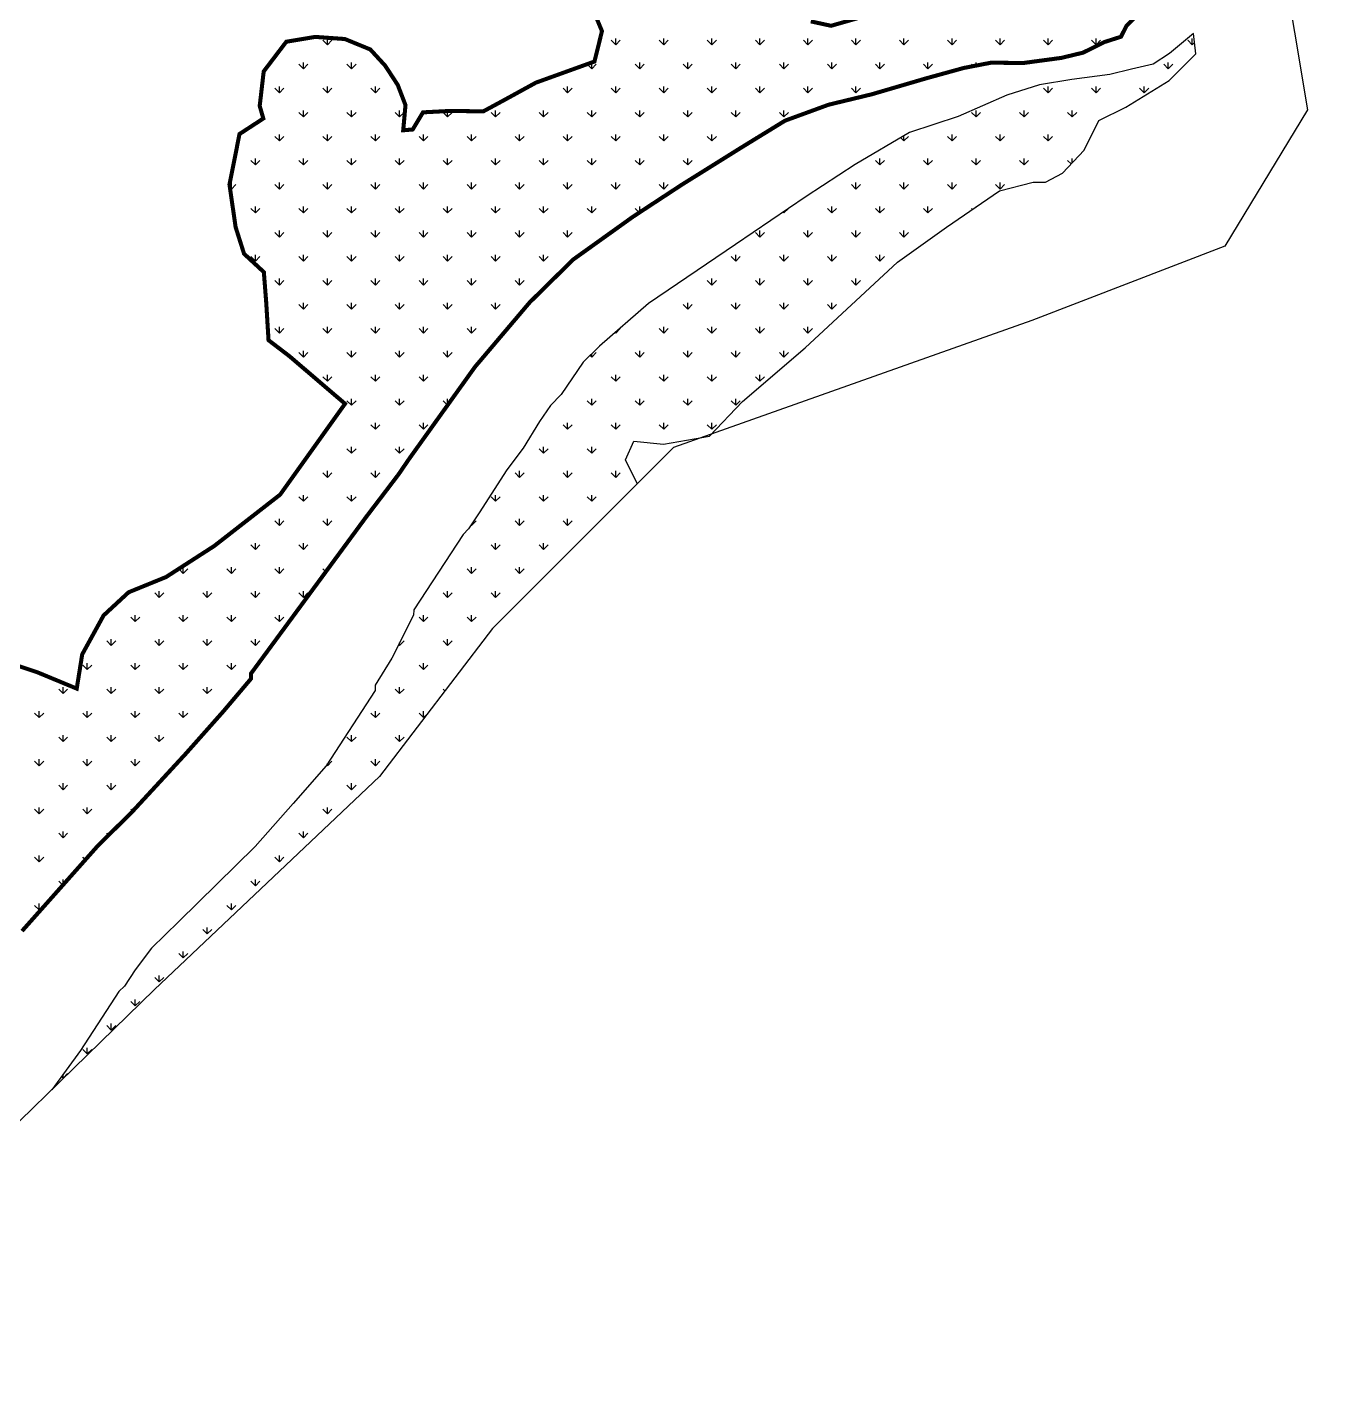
# Model space of a CAD drawing. Header units: metres. Extents: x 328606 to 333715, y 1800923 to 1805912.
# Drawn here: x 332745 to 333715, y 1800923 to 1801937 of the extents above; entities that cross this region are included whole.
import ezdxf

# ---------------------------------------------------------------- set-up
doc = ezdxf.new("R2010")
doc.units = ezdxf.units.M
doc.layers.add('MANGROOVES', color=112, linetype='Continuous')

msp = doc.modelspace()

# ---------------------------------------------------------------- linework, layer by layer
at = {"color": 3}
msp.add_lwpolyline([(333318.8, 1802530.2), (333365.7, 1802456.9), (333419.1, 1802465.3), (333560.9, 1802462.8), (333638.3, 1802442.7), (333714.9, 1802461.5), (333647.7, 1802101.5), (333663.9, 1802108.2), (333702.7, 1801875.7), (333640.8, 1801773.7), (333496.6, 1801718.3), (333228.6, 1801623.3), (333093.3, 1801488.1), (333008.9, 1801377.5), (332840.7, 1801218.1), (332669.3, 1801051.2), (332596.2, 1800979.1), (332289.8, 1800945.8), (332077.5, 1800922.7), (331408.6, 1800965.1)], dxfattribs=at)
at = {"layer": 'MANGROOVES', "linetype": 'Continuous'}
for p, q in [((332969.9, 1801924.3), (332969.9, 1801929.1)), ((333185.5, 1801924.3), (333185.5, 1801929.1)), ((333221.4, 1801924.3), (333221.4, 1801929.1)), ((333257.3, 1801924.3), (333257.3, 1801929.1)), ((333293.2, 1801924.3), (333293.2, 1801929.1)), ((333329.1, 1801924.3), (333329.1, 1801929.1)), ((333365.1, 1801924.3), (333365.1, 1801929.1)), ((333401, 1801924.3), (333401, 1801929.1)), ((333436.9, 1801924.3), (333436.9, 1801929.1)), ((333472.8, 1801924.3), (333472.8, 1801929.1)), ((333508.8, 1801924.3), (333508.8, 1801929.1)), ((333544.7, 1801924.3), (333544.7, 1801929.1)), ((333616.5, 1801924.3), (333616.5, 1801929.1)), ((332969.9, 1801924.3), (332966.6, 1801927.7)), ((332969.9, 1801924.3), (332973.3, 1801927.7)), ((333185.5, 1801924.3), (333182.1, 1801927.7)), ((333185.5, 1801924.3), (333188.8, 1801927.7)), ((333221.4, 1801924.3), (333218, 1801927.7)), ((333221.4, 1801924.3), (333224.8, 1801927.7)), ((333257.3, 1801924.3), (333253.9, 1801927.7)), ((333257.3, 1801924.3), (333260.7, 1801927.7)), ((333293.2, 1801924.3), (333289.9, 1801927.7)), ((333293.2, 1801924.3), (333296.6, 1801927.7)), ((333329.1, 1801924.3), (333325.8, 1801927.7)), ((333329.1, 1801924.3), (333332.5, 1801927.7)), ((333365.1, 1801924.3), (333361.7, 1801927.7)), ((333365.1, 1801924.3), (333368.4, 1801927.7)), ((333401, 1801924.3), (333397.6, 1801927.7)), ((333401, 1801924.3), (333404.4, 1801927.7)), ((333436.9, 1801924.3), (333433.5, 1801927.7)), ((333436.9, 1801924.3), (333440.3, 1801927.7)), ((333472.8, 1801924.3), (333469.5, 1801927.7)), ((333472.8, 1801924.3), (333476.2, 1801927.7)), ((333508.8, 1801924.3), (333505.4, 1801927.7)), ((333508.8, 1801924.3), (333512.1, 1801927.7)), ((333544.7, 1801924.3), (333541.3, 1801927.7)), ((333544.7, 1801924.3), (333548, 1801927.7)), ((333616.5, 1801924.3), (333613.1, 1801927.7)), ((333616.5, 1801924.3), (333618.3, 1801926.1)), ((332952, 1801906.4), (332948.6, 1801909.7)), ((332952, 1801906.4), (332952, 1801911.1)), ((332952, 1801906.4), (332955.3, 1801909.7)), ((332987.9, 1801906.4), (332984.5, 1801909.7)), ((332987.9, 1801906.4), (332987.9, 1801911.1)), ((332987.9, 1801906.4), (332991.3, 1801909.7)), ((333167.5, 1801906.4), (333164.1, 1801909.7)), ((333167.5, 1801906.4), (333167.5, 1801911.1)), ((333167.5, 1801906.4), (333170.9, 1801909.7)), ((333203.4, 1801906.4), (333200.1, 1801909.7)), ((333203.4, 1801906.4), (333203.4, 1801911.1)), ((333203.4, 1801906.4), (333206.8, 1801909.7)), ((333239.3, 1801906.4), (333236, 1801909.7)), ((333239.3, 1801906.4), (333239.3, 1801911.1)), ((333239.3, 1801906.4), (333242.7, 1801909.7)), ((333275.3, 1801906.4), (333271.9, 1801909.7)), ((333275.3, 1801906.4), (333275.3, 1801911.1)), ((333275.3, 1801906.4), (333278.6, 1801909.7)), ((333311.2, 1801906.4), (333307.8, 1801909.7)), ((333311.2, 1801906.4), (333311.2, 1801911.1)), ((333311.2, 1801906.4), (333314.6, 1801909.7)), ((333347.1, 1801906.4), (333343.7, 1801909.7)), ((333347.1, 1801906.4), (333347.1, 1801911.1)), ((333347.1, 1801906.4), (333350.5, 1801909.7)), ((333383, 1801906.4), (333379.7, 1801909.7)), ((333383, 1801906.4), (333383, 1801911.1)), ((333383, 1801906.4), (333386.4, 1801909.7)), ((333418.9, 1801906.4), (333415.6, 1801909.7)), ((333418.9, 1801906.4), (333418.9, 1801911.1)), ((333418.9, 1801906.4), (333422.3, 1801909.7)), ((333452.9, 1801908.4), (333451.5, 1801909.7)), ((333454.9, 1801908.8), (333454.9, 1801911.1)), ((333457.8, 1801909.3), (333458.2, 1801909.7)), ((333490.8, 1801910.8), (333490.8, 1801911.1)), ((333598.6, 1801906.4), (333595.2, 1801909.7)), ((333598.6, 1801906.4), (333598.6, 1801911.1)), ((333598.6, 1801906.4), (333601.9, 1801909.7)), ((332934, 1801888.4), (332930.6, 1801891.8)), ((332934, 1801888.4), (332934, 1801893.2)), ((332934, 1801888.4), (332937.4, 1801891.8)), ((332969.9, 1801888.4), (332966.6, 1801891.8)), ((332969.9, 1801888.4), (332969.9, 1801893.2)), ((332969.9, 1801888.4), (332973.3, 1801891.8)), ((333005.9, 1801888.4), (333002.5, 1801891.8)), ((333005.9, 1801888.4), (333005.9, 1801893.2)), ((333005.9, 1801888.4), (333009.2, 1801891.8)), ((333113.6, 1801888.4), (333113, 1801889)), ((333113.6, 1801888.4), (333115.7, 1801890.5)), ((333113.6, 1801888.4), (333113.6, 1801889.3)), ((333149.5, 1801888.4), (333146.2, 1801891.8)), ((333149.5, 1801888.4), (333149.5, 1801893.2)), ((333149.5, 1801888.4), (333152.9, 1801891.8)), ((333185.5, 1801888.4), (333182.1, 1801891.8)), ((333185.5, 1801888.4), (333185.5, 1801893.2)), ((333185.5, 1801888.4), (333188.8, 1801891.8)), ((333221.4, 1801888.4), (333218, 1801891.8)), ((333221.4, 1801888.4), (333221.4, 1801893.2)), ((333221.4, 1801888.4), (333224.8, 1801891.8)), ((333257.3, 1801888.4), (333253.9, 1801891.8)), ((333257.3, 1801888.4), (333257.3, 1801893.2)), ((333257.3, 1801888.4), (333260.7, 1801891.8)), ((333293.2, 1801888.4), (333289.9, 1801891.8)), ((333293.2, 1801888.4), (333293.2, 1801893.2)), ((333293.2, 1801888.4), (333296.6, 1801891.8)), ((333329.1, 1801888.4), (333325.8, 1801891.8)), ((333329.1, 1801888.4), (333329.1, 1801893.2)), ((333329.1, 1801888.4), (333332.5, 1801891.8)), ((333365.1, 1801888.4), (333361.7, 1801891.8)), ((333365.1, 1801888.4), (333365.1, 1801893.2)), ((333365.1, 1801888.4), (333368.4, 1801891.8)), ((333508.8, 1801888.4), (333505.4, 1801891.8)), ((333508.8, 1801888.4), (333508.8, 1801893.2)), ((333508.8, 1801888.4), (333512.1, 1801891.8)), ((333544.7, 1801888.4), (333541.3, 1801891.8)), ((333544.7, 1801888.4), (333544.7, 1801893.2)), ((333544.7, 1801888.4), (333548, 1801891.8)), ((333580.6, 1801888.4), (333577.2, 1801891.8)), ((333580.6, 1801888.4), (333580.6, 1801893.2)), ((333580.6, 1801888.4), (333584, 1801891.8)), ((332952, 1801870.4), (332948.6, 1801873.8)), ((332952, 1801870.4), (332952, 1801875.2)), ((332952, 1801870.4), (332955.3, 1801873.8)), ((332987.9, 1801870.4), (332984.5, 1801873.8)), ((332987.9, 1801870.4), (332987.9, 1801875.2)), ((332987.9, 1801870.4), (332991.3, 1801873.8)), ((333023.8, 1801870.4), (333020.5, 1801873.8)), ((333023.8, 1801870.4), (333023.8, 1801875.2)), ((333023.8, 1801870.4), (333027.2, 1801873.8)), ((333059.7, 1801870.4), (333056.4, 1801873.8)), ((333059.7, 1801870.4), (333059.7, 1801874.8)), ((333059.7, 1801870.4), (333063.1, 1801873.8)), ((333095.7, 1801870.4), (333092.3, 1801873.8)), ((333095.7, 1801870.4), (333095.7, 1801875.2)), ((333095.7, 1801870.4), (333099, 1801873.8)), ((333131.6, 1801870.4), (333128.2, 1801873.8)), ((333131.6, 1801870.4), (333131.6, 1801875.2)), ((333131.6, 1801870.4), (333134.9, 1801873.8)), ((333167.5, 1801870.4), (333164.1, 1801873.8)), ((333167.5, 1801870.4), (333167.5, 1801875.2)), ((333167.5, 1801870.4), (333170.9, 1801873.8)), ((333203.4, 1801870.4), (333200.1, 1801873.8)), ((333203.4, 1801870.4), (333203.4, 1801875.2)), ((333203.4, 1801870.4), (333206.8, 1801873.8)), ((333239.3, 1801870.4), (333236, 1801873.8)), ((333239.3, 1801870.4), (333239.3, 1801875.2)), ((333239.3, 1801870.4), (333242.7, 1801873.8)), ((333275.3, 1801870.4), (333271.9, 1801873.8)), ((333275.3, 1801870.4), (333275.3, 1801875.2)), ((333275.3, 1801870.4), (333278.6, 1801873.8)), ((333311.2, 1801870.4), (333307.8, 1801873.8)), ((333311.2, 1801870.4), (333311.2, 1801875.2)), ((333311.2, 1801870.4), (333314.6, 1801873.8)), ((333454.9, 1801870.4), (333451.5, 1801873.8)), ((333454.9, 1801870.4), (333454.9, 1801875.2)), ((333454.9, 1801870.4), (333458.2, 1801873.8)), ((333490.8, 1801870.4), (333487.4, 1801873.8)), ((333490.8, 1801870.4), (333490.8, 1801875.2)), ((333490.8, 1801870.4), (333494.2, 1801873.8)), ((333526.7, 1801870.4), (333523.3, 1801873.8)), ((333526.7, 1801870.4), (333526.7, 1801875.2)), ((333526.7, 1801870.4), (333530.1, 1801873.8)), ((332934, 1801852.5), (332930.6, 1801855.8)), ((332934, 1801852.5), (332934, 1801857.2)), ((332934, 1801852.5), (332937.4, 1801855.8)), ((332969.9, 1801852.5), (332966.6, 1801855.8)), ((332969.9, 1801852.5), (332969.9, 1801857.2)), ((332969.9, 1801852.5), (332973.3, 1801855.8)), ((333005.9, 1801852.5), (333002.5, 1801855.8)), ((333005.9, 1801852.5), (333005.9, 1801857.2)), ((333005.9, 1801852.5), (333009.2, 1801855.8)), ((333041.8, 1801852.5), (333038.4, 1801855.8)), ((333041.8, 1801852.5), (333041.8, 1801857.2)), ((333041.8, 1801852.5), (333045.1, 1801855.8)), ((333077.7, 1801852.5), (333074.3, 1801855.8)), ((333077.7, 1801852.5), (333077.7, 1801857.2)), ((333077.7, 1801852.5), (333081.1, 1801855.8)), ((333113.6, 1801852.5), (333110.3, 1801855.8)), ((333113.6, 1801852.5), (333113.6, 1801857.2)), ((333113.6, 1801852.5), (333117, 1801855.8)), ((333149.5, 1801852.5), (333146.2, 1801855.8)), ((333149.5, 1801852.5), (333149.5, 1801857.2)), ((333149.5, 1801852.5), (333152.9, 1801855.8)), ((333185.5, 1801852.5), (333182.1, 1801855.8)), ((333185.5, 1801852.5), (333185.5, 1801857.2)), ((333185.5, 1801852.5), (333188.8, 1801855.8)), ((333221.4, 1801852.5), (333218, 1801855.8)), ((333221.4, 1801852.5), (333221.4, 1801857.2)), ((333221.4, 1801852.5), (333224.8, 1801855.8)), ((333257.3, 1801852.5), (333253.9, 1801855.8)), ((333257.3, 1801852.5), (333257.3, 1801857.2)), ((333257.3, 1801852.5), (333260.7, 1801855.8)), ((333291, 1801854.7), (333289.9, 1801855.8)), ((333293.2, 1801856), (333293.2, 1801857.2)), ((333401, 1801852.5), (333398.5, 1801855)), ((333401, 1801852.5), (333401, 1801856.5)), ((333401, 1801852.5), (333404.4, 1801855.8)), ((333436.9, 1801852.5), (333433.5, 1801855.8)), ((333436.9, 1801852.5), (333436.9, 1801857.2)), ((333436.9, 1801852.5), (333440.3, 1801855.8)), ((333472.8, 1801852.5), (333469.5, 1801855.8)), ((333472.8, 1801852.5), (333472.8, 1801857.2)), ((333472.8, 1801852.5), (333476.2, 1801855.8)), ((333508.8, 1801852.5), (333505.4, 1801855.8)), ((333508.8, 1801852.5), (333508.8, 1801857.2)), ((333508.8, 1801852.5), (333512.1, 1801855.8)), ((332916.1, 1801834.5), (332912.7, 1801837.9)), ((332916.1, 1801834.5), (332916.1, 1801839.3)), ((332916.1, 1801834.5), (332919.4, 1801837.9)), ((332952, 1801834.5), (332948.6, 1801837.9)), ((332952, 1801834.5), (332952, 1801839.3)), ((332952, 1801834.5), (332955.3, 1801837.9)), ((332987.9, 1801834.5), (332984.5, 1801837.9)), ((332987.9, 1801834.5), (332987.9, 1801839.3)), ((332987.9, 1801834.5), (332991.3, 1801837.9)), ((333023.8, 1801834.5), (333020.5, 1801837.9)), ((333023.8, 1801834.5), (333023.8, 1801839.3)), ((333023.8, 1801834.5), (333027.2, 1801837.9)), ((333059.7, 1801834.5), (333056.4, 1801837.9)), ((333059.7, 1801834.5), (333059.7, 1801839.3)), ((333059.7, 1801834.5), (333063.1, 1801837.9)), ((333095.7, 1801834.5), (333092.3, 1801837.9)), ((333095.7, 1801834.5), (333095.7, 1801839.3)), ((333095.7, 1801834.5), (333099, 1801837.9)), ((333131.6, 1801834.5), (333128.2, 1801837.9)), ((333131.6, 1801834.5), (333131.6, 1801839.3)), ((333131.6, 1801834.5), (333134.9, 1801837.9)), ((333167.5, 1801834.5), (333164.1, 1801837.9)), ((333167.5, 1801834.5), (333167.5, 1801839.3)), ((333167.5, 1801834.5), (333170.9, 1801837.9)), ((333203.4, 1801834.5), (333200.1, 1801837.9)), ((333203.4, 1801834.5), (333203.4, 1801839.3)), ((333203.4, 1801834.5), (333206.8, 1801837.9)), ((333239.3, 1801834.5), (333236, 1801837.9)), ((333239.3, 1801834.5), (333239.3, 1801839.3)), ((333239.3, 1801834.5), (333242.7, 1801837.9)), ((333383, 1801834.5), (333379.7, 1801837.9)), ((333383, 1801834.5), (333383, 1801839.3)), ((333383, 1801834.5), (333386.4, 1801837.9)), ((333418.9, 1801834.5), (333415.6, 1801837.9)), ((333418.9, 1801834.5), (333418.9, 1801839.3)), ((333418.9, 1801834.5), (333422.3, 1801837.9)), ((333454.9, 1801834.5), (333451.5, 1801837.9)), ((333454.9, 1801834.5), (333454.9, 1801839.3)), ((333454.9, 1801834.5), (333458.2, 1801837.9)), ((333490.8, 1801834.5), (333487.4, 1801837.9)), ((333490.8, 1801834.5), (333490.8, 1801839.3)), ((333490.8, 1801834.5), (333494.2, 1801837.9)), ((333525.9, 1801835.3), (333523.3, 1801837.9)), ((333526.7, 1801836.1), (333526.7, 1801839.3)), ((332898.1, 1801816.5), (332897.1, 1801817.6)), ((332898.1, 1801816.5), (332898.1, 1801821.3)), ((332898.1, 1801816.5), (332901.5, 1801819.9)), ((332934, 1801816.5), (332930.6, 1801819.9)), ((332934, 1801816.5), (332934, 1801821.3)), ((332934, 1801816.5), (332937.4, 1801819.9)), ((332969.9, 1801816.5), (332966.6, 1801819.9)), ((332969.9, 1801816.5), (332969.9, 1801821.3)), ((332969.9, 1801816.5), (332973.3, 1801819.9)), ((333005.9, 1801816.5), (333002.5, 1801819.9)), ((333005.9, 1801816.5), (333005.9, 1801821.3)), ((333005.9, 1801816.5), (333009.2, 1801819.9)), ((333041.8, 1801816.5), (333038.4, 1801819.9)), ((333041.8, 1801816.5), (333041.8, 1801821.3)), ((333041.8, 1801816.5), (333045.1, 1801819.9)), ((333077.7, 1801816.5), (333074.3, 1801819.9)), ((333077.7, 1801816.5), (333077.7, 1801821.3)), ((333077.7, 1801816.5), (333081.1, 1801819.9)), ((333113.6, 1801816.5), (333110.3, 1801819.9)), ((333113.6, 1801816.5), (333113.6, 1801821.3)), ((333113.6, 1801816.5), (333117, 1801819.9)), ((333149.5, 1801816.5), (333146.2, 1801819.9)), ((333149.5, 1801816.5), (333149.5, 1801821.3)), ((333149.5, 1801816.5), (333152.9, 1801819.9)), ((333185.5, 1801816.5), (333182.1, 1801819.9)), ((333185.5, 1801816.5), (333185.5, 1801821.3)), ((333185.5, 1801816.5), (333188.8, 1801819.9)), ((333221.4, 1801816.5), (333218, 1801819.9)), ((333221.4, 1801816.5), (333221.4, 1801821.3)), ((333221.4, 1801816.5), (333224.8, 1801819.9)), ((333365.1, 1801816.5), (333361.7, 1801819.9)), ((333365.1, 1801816.5), (333365.1, 1801821.3)), ((333365.1, 1801816.5), (333368.4, 1801819.9)), ((333401, 1801816.5), (333397.6, 1801819.9)), ((333401, 1801816.5), (333401, 1801821.3)), ((333401, 1801816.5), (333404.4, 1801819.9)), ((333436.9, 1801816.5), (333433.5, 1801819.9)), ((333436.9, 1801816.5), (333436.9, 1801821.3)), ((333436.9, 1801816.5), (333440.3, 1801819.9)), ((333472.8, 1801816.5), (333469.5, 1801819.9)), ((333472.8, 1801816.5), (333472.8, 1801821.3)), ((333472.8, 1801816.5), (333476.2, 1801819.9)), ((332916.1, 1801798.6), (332912.7, 1801802)), ((332916.1, 1801798.6), (332916.1, 1801803.4)), ((332916.1, 1801798.6), (332919.4, 1801802)), ((332952, 1801798.6), (332948.6, 1801802)), ((332952, 1801798.6), (332952, 1801803.4)), ((332952, 1801798.6), (332955.3, 1801802)), ((332987.9, 1801798.6), (332984.5, 1801802)), ((332987.9, 1801798.6), (332987.9, 1801803.4)), ((332987.9, 1801798.6), (332991.3, 1801802)), ((333023.8, 1801798.6), (333020.5, 1801802)), ((333023.8, 1801798.6), (333023.8, 1801803.4)), ((333023.8, 1801798.6), (333027.2, 1801802)), ((333059.7, 1801798.6), (333056.4, 1801802)), ((333059.7, 1801798.6), (333059.7, 1801803.4)), ((333059.7, 1801798.6), (333063.1, 1801802)), ((333095.7, 1801798.6), (333092.3, 1801802)), ((333095.7, 1801798.6), (333095.7, 1801803.4)), ((333095.7, 1801798.6), (333099, 1801802)), ((333131.6, 1801798.6), (333128.2, 1801802)), ((333131.6, 1801798.6), (333131.6, 1801803.4)), ((333131.6, 1801798.6), (333134.9, 1801802)), ((333167.5, 1801798.6), (333164.1, 1801802)), ((333167.5, 1801798.6), (333167.5, 1801803.4)), ((333167.5, 1801798.6), (333170.9, 1801802)), ((333203.1, 1801798.9), (333200.1, 1801802)), ((333203.4, 1801799.1), (333203.4, 1801803.4)), ((333204.8, 1801800), (333206.8, 1801802)), ((333311.2, 1801798.6), (333310.6, 1801799.2)), ((333311.2, 1801798.6), (333314.3, 1801801.7)), ((333311.2, 1801798.6), (333311.2, 1801799.6)), ((333347.1, 1801798.6), (333343.7, 1801802)), ((333347.1, 1801798.6), (333347.1, 1801803.4)), ((333347.1, 1801798.6), (333350.5, 1801802)), ((333383, 1801798.6), (333379.7, 1801802)), ((333383, 1801798.6), (333383, 1801803.4)), ((333383, 1801798.6), (333386.4, 1801802)), ((333418.9, 1801798.6), (333415.6, 1801802)), ((333418.9, 1801798.6), (333418.9, 1801803.4)), ((333418.9, 1801798.6), (333422.3, 1801802)), ((333452.2, 1801801.2), (333451.5, 1801802)), ((333454.9, 1801803), (333454.9, 1801803.4)), ((332934, 1801780.6), (332930.6, 1801784)), ((332934, 1801780.6), (332934, 1801785.4)), ((332934, 1801780.6), (332937.4, 1801784)), ((332969.9, 1801780.6), (332966.6, 1801784)), ((332969.9, 1801780.6), (332969.9, 1801785.4)), ((332969.9, 1801780.6), (332973.3, 1801784)), ((333005.9, 1801780.6), (333002.5, 1801784)), ((333005.9, 1801780.6), (333005.9, 1801785.4)), ((333005.9, 1801780.6), (333009.2, 1801784)), ((333041.8, 1801780.6), (333038.4, 1801784)), ((333041.8, 1801780.6), (333041.8, 1801785.4)), ((333041.8, 1801780.6), (333045.1, 1801784)), ((333077.7, 1801780.6), (333074.3, 1801784)), ((333077.7, 1801780.6), (333077.7, 1801785.4)), ((333077.7, 1801780.6), (333081.1, 1801784)), ((333113.6, 1801780.6), (333110.3, 1801784)), ((333113.6, 1801780.6), (333113.6, 1801785.4)), ((333113.6, 1801780.6), (333117, 1801784)), ((333149.5, 1801780.6), (333146.2, 1801784)), ((333149.5, 1801780.6), (333149.5, 1801785.4)), ((333149.5, 1801780.6), (333152.9, 1801784)), ((333293.2, 1801780.6), (333289.9, 1801784)), ((333293.2, 1801780.6), (333293.2, 1801785.4)), ((333293.2, 1801780.6), (333296.6, 1801784)), ((333329.1, 1801780.6), (333325.8, 1801784)), ((333329.1, 1801780.6), (333329.1, 1801785.4)), ((333329.1, 1801780.6), (333332.5, 1801784)), ((333365.1, 1801780.6), (333361.7, 1801784)), ((333365.1, 1801780.6), (333365.1, 1801785.4)), ((333365.1, 1801780.6), (333368.4, 1801784)), ((333401, 1801780.6), (333397.6, 1801784)), ((333401, 1801780.6), (333401, 1801785.4)), ((333401, 1801780.6), (333404.4, 1801784)), ((332916.1, 1801762.7), (332916.1, 1801767.4)), ((332952, 1801762.7), (332952, 1801767.4)), ((332987.9, 1801762.7), (332987.9, 1801767.4)), ((333023.8, 1801762.7), (333023.8, 1801767.4)), ((333059.7, 1801762.7), (333059.7, 1801767.4)), ((333095.7, 1801762.7), (333095.7, 1801767.4)), ((333131.6, 1801762.7), (333131.6, 1801767.4)), ((333275.3, 1801762.7), (333275.3, 1801767.4)), ((333311.2, 1801762.7), (333311.2, 1801767.4)), ((333347.1, 1801762.7), (333347.1, 1801767.4)), ((333383, 1801762.7), (333383, 1801767.4)), ((332916.1, 1801762.7), (332912.7, 1801766)), ((332916.1, 1801762.7), (332919.4, 1801766)), ((332952, 1801762.7), (332948.6, 1801766)), ((332952, 1801762.7), (332955.3, 1801766)), ((332987.9, 1801762.7), (332984.5, 1801766)), ((332987.9, 1801762.7), (332991.3, 1801766)), ((333023.8, 1801762.7), (333020.5, 1801766)), ((333023.8, 1801762.7), (333027.2, 1801766)), ((333059.7, 1801762.7), (333056.4, 1801766)), ((333059.7, 1801762.7), (333063.1, 1801766)), ((333095.7, 1801762.7), (333092.3, 1801766)), ((333095.7, 1801762.7), (333099, 1801766)), ((333131.6, 1801762.7), (333128.2, 1801766)), ((333131.6, 1801762.7), (333134.9, 1801766)), ((333275.3, 1801762.7), (333271.9, 1801766)), ((333275.3, 1801762.7), (333278.6, 1801766)), ((333311.2, 1801762.7), (333307.8, 1801766)), ((333311.2, 1801762.7), (333314.6, 1801766)), ((333347.1, 1801762.7), (333343.7, 1801766)), ((333347.1, 1801762.7), (333350.5, 1801766)), ((333383, 1801762.7), (333379.7, 1801766)), ((333383, 1801762.7), (333386.4, 1801766)), ((332934, 1801744.7), (332930.6, 1801748.1)), ((332934, 1801744.7), (332934, 1801749.5)), ((332934, 1801744.7), (332937.4, 1801748.1)), ((332969.9, 1801744.7), (332966.6, 1801748.1)), ((332969.9, 1801744.7), (332969.9, 1801749.5)), ((332969.9, 1801744.7), (332973.3, 1801748.1)), ((333005.9, 1801744.7), (333002.5, 1801748.1)), ((333005.9, 1801744.7), (333005.9, 1801749.5)), ((333005.9, 1801744.7), (333009.2, 1801748.1)), ((333041.8, 1801744.7), (333038.4, 1801748.1)), ((333041.8, 1801744.7), (333041.8, 1801749.5)), ((333041.8, 1801744.7), (333045.1, 1801748.1)), ((333077.7, 1801744.7), (333074.3, 1801748.1)), ((333077.7, 1801744.7), (333077.7, 1801749.5)), ((333077.7, 1801744.7), (333081.1, 1801748.1)), ((333113.6, 1801744.7), (333110.3, 1801748.1)), ((333113.6, 1801744.7), (333113.6, 1801749.5)), ((333113.6, 1801744.7), (333117, 1801748.1)), ((333257.3, 1801744.7), (333253.9, 1801748.1)), ((333257.3, 1801744.7), (333257.3, 1801749.5)), ((333257.3, 1801744.7), (333260.7, 1801748.1)), ((333293.2, 1801744.7), (333289.9, 1801748.1)), ((333293.2, 1801744.7), (333293.2, 1801749.5)), ((333293.2, 1801744.7), (333296.6, 1801748.1)), ((333329.1, 1801744.7), (333325.8, 1801748.1)), ((333329.1, 1801744.7), (333329.1, 1801749.5)), ((333329.1, 1801744.7), (333332.5, 1801748.1)), ((333365.1, 1801744.7), (333361.7, 1801748.1)), ((333365.1, 1801744.7), (333365.1, 1801749.5)), ((333365.1, 1801744.7), (333368.4, 1801748.1)), ((332952, 1801726.7), (332948.6, 1801730.1)), ((332952, 1801726.7), (332952, 1801731.5)), ((332952, 1801726.7), (332955.3, 1801730.1)), ((332987.9, 1801726.7), (332984.5, 1801730.1)), ((332987.9, 1801726.7), (332987.9, 1801731.5)), ((332987.9, 1801726.7), (332991.3, 1801730.1)), ((333023.8, 1801726.7), (333020.5, 1801730.1)), ((333023.8, 1801726.7), (333023.8, 1801731.5)), ((333023.8, 1801726.7), (333027.2, 1801730.1)), ((333059.7, 1801726.7), (333056.4, 1801730.1)), ((333059.7, 1801726.7), (333059.7, 1801731.5)), ((333059.7, 1801726.7), (333063.1, 1801730.1)), ((333095.7, 1801726.7), (333092.3, 1801730.1)), ((333095.7, 1801726.7), (333095.7, 1801731.5)), ((333095.7, 1801726.7), (333099, 1801730.1)), ((333239.3, 1801726.7), (333236, 1801730.1)), ((333239.3, 1801726.7), (333239.3, 1801731.5)), ((333239.3, 1801726.7), (333242.7, 1801730.1)), ((333275.3, 1801726.7), (333271.9, 1801730.1)), ((333275.3, 1801726.7), (333275.3, 1801731.5)), ((333275.3, 1801726.7), (333278.6, 1801730.1)), ((333311.2, 1801726.7), (333307.8, 1801730.1)), ((333311.2, 1801726.7), (333311.2, 1801731.5)), ((333311.2, 1801726.7), (333314.6, 1801730.1)), ((333347.1, 1801726.7), (333343.7, 1801730.1)), ((333347.1, 1801726.7), (333347.1, 1801731.5)), ((333347.1, 1801726.7), (333350.5, 1801730.1)), ((332934, 1801708.8), (332930.6, 1801712.2)), ((332934, 1801708.8), (332934, 1801713.5)), ((332934, 1801708.8), (332937.4, 1801712.2)), ((332969.9, 1801708.8), (332966.6, 1801712.2)), ((332969.9, 1801708.8), (332969.9, 1801713.5)), ((332969.9, 1801708.8), (332973.3, 1801712.2)), ((333005.9, 1801708.8), (333002.5, 1801712.2)), ((333005.9, 1801708.8), (333005.9, 1801713.5)), ((333005.9, 1801708.8), (333009.2, 1801712.2)), ((333041.8, 1801708.8), (333038.4, 1801712.2)), ((333041.8, 1801708.8), (333041.8, 1801713.5)), ((333041.8, 1801708.8), (333045.1, 1801712.2)), ((333077.7, 1801708.8), (333074.3, 1801712.2)), ((333077.7, 1801708.8), (333077.7, 1801713.5)), ((333077.7, 1801708.8), (333081.1, 1801712.2)), ((333185.5, 1801708.8), (333185.1, 1801709.2)), ((333185.5, 1801708.8), (333188.8, 1801712.2)), ((333185.5, 1801708.8), (333185.5, 1801709.5)), ((333221.4, 1801708.8), (333218, 1801712.2)), ((333221.4, 1801708.8), (333221.4, 1801713.5)), ((333221.4, 1801708.8), (333224.8, 1801712.2)), ((333257.3, 1801708.8), (333253.9, 1801712.2)), ((333257.3, 1801708.8), (333257.3, 1801713.5)), ((333257.3, 1801708.8), (333260.7, 1801712.2)), ((333293.2, 1801708.8), (333289.9, 1801712.2)), ((333293.2, 1801708.8), (333293.2, 1801713.5)), ((333293.2, 1801708.8), (333296.6, 1801712.2)), ((333329.1, 1801708.8), (333325.8, 1801712.2)), ((333329.1, 1801708.8), (333329.1, 1801713.5)), ((333329.1, 1801708.8), (333332.5, 1801712.2)), ((332952, 1801690.8), (332952, 1801695.6)), ((332987.9, 1801690.8), (332987.9, 1801695.6)), ((333023.8, 1801690.8), (333023.8, 1801695.6)), ((333059.7, 1801690.8), (333059.7, 1801695.6)), ((333203.4, 1801690.8), (333203.4, 1801695.6)), ((333239.3, 1801690.8), (333239.3, 1801695.6)), ((333275.3, 1801690.8), (333275.3, 1801695.6)), ((333311.2, 1801690.8), (333311.2, 1801695.6)), ((332952, 1801690.8), (332948.6, 1801694.2)), ((332952, 1801690.8), (332955.3, 1801694.2)), ((332987.9, 1801690.8), (332984.5, 1801694.2)), ((332987.9, 1801690.8), (332991.3, 1801694.2)), ((333023.8, 1801690.8), (333020.5, 1801694.2)), ((333023.8, 1801690.8), (333027.2, 1801694.2)), ((333059.7, 1801690.8), (333056.4, 1801694.2)), ((333059.7, 1801690.8), (333063.1, 1801694.2)), ((333167.5, 1801690.8), (333166.3, 1801692)), ((333167.5, 1801690.8), (333170.9, 1801694.2)), ((333167.5, 1801690.8), (333167.5, 1801693.2)), ((333203.4, 1801690.8), (333200.1, 1801694.2)), ((333203.4, 1801690.8), (333206.8, 1801694.2)), ((333239.3, 1801690.8), (333236, 1801694.2)), ((333239.3, 1801690.8), (333242.7, 1801694.2)), ((333275.3, 1801690.8), (333271.9, 1801694.2)), ((333275.3, 1801690.8), (333278.6, 1801694.2)), ((333311.2, 1801690.8), (333307.8, 1801694.2)), ((333311.2, 1801690.8), (333314.6, 1801694.2)), ((332969.9, 1801672.9), (332966.6, 1801676.2)), ((332969.9, 1801672.9), (332969.9, 1801677.6)), ((332969.9, 1801672.9), (332973.3, 1801676.2)), ((333005.9, 1801672.9), (333002.5, 1801676.2)), ((333005.9, 1801672.9), (333005.9, 1801677.6)), ((333005.9, 1801672.9), (333009.2, 1801676.2)), ((333041.8, 1801672.9), (333038.4, 1801676.2)), ((333041.8, 1801672.9), (333041.8, 1801677.6)), ((333041.8, 1801672.9), (333045.1, 1801676.2)), ((333074.8, 1801675.8), (333074.3, 1801676.2)), ((333185.5, 1801672.9), (333182.1, 1801676.2)), ((333185.5, 1801672.9), (333185.5, 1801677.6)), ((333185.5, 1801672.9), (333188.8, 1801676.2)), ((333221.4, 1801672.9), (333218, 1801676.2)), ((333221.4, 1801672.9), (333221.4, 1801677.6)), ((333221.4, 1801672.9), (333224.8, 1801676.2)), ((333257.3, 1801672.9), (333253.9, 1801676.2)), ((333257.3, 1801672.9), (333257.3, 1801677.6)), ((333257.3, 1801672.9), (333260.7, 1801676.2)), ((333293.2, 1801672.9), (333289.9, 1801676.2)), ((333293.2, 1801672.9), (333293.2, 1801677.6)), ((333293.2, 1801672.9), (333296.6, 1801676.2)), ((332987.9, 1801654.9), (332984.5, 1801658.3)), ((332987.9, 1801654.9), (332987.9, 1801659.7)), ((332987.9, 1801654.9), (332991.3, 1801658.3)), ((333023.8, 1801654.9), (333020.5, 1801658.3)), ((333023.8, 1801654.9), (333023.8, 1801659.7)), ((333023.8, 1801654.9), (333027.2, 1801658.3)), ((333059.7, 1801654.9), (333056.4, 1801658.3)), ((333059.7, 1801654.9), (333059.7, 1801659.7)), ((333059.7, 1801654.9), (333059.9, 1801655.1)), ((333167.5, 1801654.9), (333164.1, 1801658.3)), ((333167.5, 1801654.9), (333167.5, 1801659.7)), ((333167.5, 1801654.9), (333170.9, 1801658.3)), ((333203.4, 1801654.9), (333200.1, 1801658.3)), ((333203.4, 1801654.9), (333203.4, 1801659.7)), ((333203.4, 1801654.9), (333206.8, 1801658.3)), ((333239.3, 1801654.9), (333236, 1801658.3)), ((333239.3, 1801654.9), (333239.3, 1801659.7)), ((333239.3, 1801654.9), (333242.7, 1801658.3)), ((333275.3, 1801654.9), (333271.9, 1801658.3)), ((333275.3, 1801654.9), (333275.3, 1801659.7)), ((333275.3, 1801654.9), (333278.6, 1801658.3)), ((332969.9, 1801636.9), (332969.7, 1801637.2)), ((332969.9, 1801636.9), (332973.3, 1801640.3)), ((332969.9, 1801636.9), (332969.9, 1801637.6)), ((333005.9, 1801636.9), (333002.5, 1801640.3)), ((333005.9, 1801636.9), (333005.9, 1801641.7)), ((333005.9, 1801636.9), (333009.2, 1801640.3)), ((333041.8, 1801636.9), (333038.4, 1801640.3)), ((333041.8, 1801636.9), (333041.8, 1801641.7)), ((333041.8, 1801636.9), (333045.1, 1801640.3)), ((333149.5, 1801636.9), (333146.2, 1801640.3)), ((333149.5, 1801636.9), (333149.5, 1801641.7)), ((333149.5, 1801636.9), (333152.9, 1801640.3)), ((333185.5, 1801636.9), (333182.1, 1801640.3)), ((333185.5, 1801636.9), (333185.5, 1801641.7)), ((333185.5, 1801636.9), (333188.8, 1801640.3)), ((333221.4, 1801636.9), (333218, 1801640.3)), ((333221.4, 1801636.9), (333221.4, 1801641.7)), ((333221.4, 1801636.9), (333224.8, 1801640.3)), ((333257.3, 1801636.9), (333253.9, 1801640.3)), ((333257.3, 1801636.9), (333257.3, 1801641.7)), ((333257.3, 1801636.9), (333260.7, 1801640.3)), ((332987.9, 1801619), (332984.5, 1801622.4)), ((332987.9, 1801619), (332987.9, 1801623.7)), ((332987.9, 1801619), (332991.3, 1801622.4)), ((333023.8, 1801619), (333020.5, 1801622.4)), ((333023.8, 1801619), (333023.8, 1801623.7)), ((333023.8, 1801619), (333027.2, 1801622.4)), ((333131.6, 1801619), (333128.2, 1801622.4)), ((333131.6, 1801619), (333131.6, 1801623.7)), ((333131.6, 1801619), (333134.9, 1801622.4)), ((333167.5, 1801619), (333164.1, 1801622.4)), ((333167.5, 1801619), (333167.5, 1801623.7)), ((333167.5, 1801619), (333170.9, 1801622.4)), ((332969.9, 1801601), (332966.6, 1801604.4)), ((332969.9, 1801601), (332969.9, 1801605.8)), ((332969.9, 1801601), (332973.3, 1801604.4)), ((333005.9, 1801601), (333002.5, 1801604.4)), ((333005.9, 1801601), (333005.9, 1801605.8)), ((333005.9, 1801601), (333009.2, 1801604.4)), ((333113.6, 1801601), (333110.3, 1801604.4)), ((333113.6, 1801601), (333113.6, 1801605.8)), ((333113.6, 1801601), (333117, 1801604.4)), ((333149.5, 1801601), (333146.2, 1801604.4)), ((333149.5, 1801601), (333149.5, 1801605.8)), ((333149.5, 1801601), (333152.9, 1801604.4)), ((333185.5, 1801601), (333182.1, 1801604.4)), ((333185.5, 1801601), (333185.5, 1801605.8)), ((333185.5, 1801601), (333188.8, 1801604.4)), ((332952, 1801583.1), (332948.6, 1801586.4)), ((332952, 1801583.1), (332952, 1801587.8)), ((332952, 1801583.1), (332955.3, 1801586.4)), ((332987.9, 1801583.1), (332984.5, 1801586.4)), ((332987.9, 1801583.1), (332987.9, 1801587.8)), ((332987.9, 1801583.1), (332991.3, 1801586.4)), ((333095.7, 1801583.1), (333092.3, 1801586.4)), ((333095.7, 1801583.1), (333095.7, 1801587.8)), ((333095.7, 1801583.1), (333099, 1801586.4)), ((333131.6, 1801583.1), (333128.2, 1801586.4)), ((333131.6, 1801583.1), (333131.6, 1801587.8)), ((333131.6, 1801583.1), (333134.9, 1801586.4)), ((333167.5, 1801583.1), (333164.1, 1801586.4)), ((333167.5, 1801583.1), (333167.5, 1801587.8)), ((333167.5, 1801583.1), (333170.9, 1801586.4)), ((332934, 1801565.1), (332930.6, 1801568.5)), ((332934, 1801565.1), (332934, 1801569.9)), ((332934, 1801565.1), (332937.4, 1801568.5)), ((332969.9, 1801565.1), (332966.6, 1801568.5)), ((332969.9, 1801565.1), (332969.9, 1801569.9)), ((332969.9, 1801565.1), (332973.3, 1801568.5)), ((333077.7, 1801565.1), (333077.4, 1801565.4)), ((333077.7, 1801565.1), (333081.1, 1801568.5)), ((333077.7, 1801565.1), (333077.7, 1801565.8)), ((333113.6, 1801565.1), (333110.3, 1801568.5)), ((333113.6, 1801565.1), (333113.6, 1801569.9)), ((333113.6, 1801565.1), (333117, 1801568.5)), ((333149.5, 1801565.1), (333146.2, 1801568.5)), ((333149.5, 1801565.1), (333149.5, 1801569.9)), ((333149.5, 1801565.1), (333152.9, 1801568.5)), ((332916.1, 1801547.1), (332912.7, 1801550.5)), ((332916.1, 1801547.1), (332916.1, 1801551.9)), ((332916.1, 1801547.1), (332919.4, 1801550.5)), ((332952, 1801547.1), (332948.6, 1801550.5)), ((332952, 1801547.1), (332952, 1801551.9)), ((332952, 1801547.1), (332955.3, 1801550.5)), ((333095.7, 1801547.1), (333092.3, 1801550.5)), ((333095.7, 1801547.1), (333095.7, 1801551.9)), ((333095.7, 1801547.1), (333099, 1801550.5)), ((333131.6, 1801547.1), (333128.2, 1801550.5)), ((333131.6, 1801547.1), (333131.6, 1801551.9)), ((333131.6, 1801547.1), (333134.9, 1801550.5)), ((332862.2, 1801529.2), (332862.2, 1801533.9)), ((332898.1, 1801529.2), (332898.1, 1801533.9)), ((332934, 1801529.2), (332934, 1801533.9)), ((332969.9, 1801532), (332969.9, 1801533.9)), ((333077.7, 1801529.2), (333077.7, 1801533.9)), ((333113.6, 1801529.2), (333113.6, 1801533.9)), ((332862.2, 1801529.2), (332858.8, 1801532.5)), ((332862.2, 1801529.2), (332865.5, 1801532.5)), ((332898.1, 1801529.2), (332894.7, 1801532.5)), ((332898.1, 1801529.2), (332901.5, 1801532.5)), ((332934, 1801529.2), (332930.6, 1801532.5)), ((332934, 1801529.2), (332937.4, 1801532.5)), ((332968.7, 1801530.4), (332966.6, 1801532.5)), ((333077.7, 1801529.2), (333074.3, 1801532.5)), ((333077.7, 1801529.2), (333081.1, 1801532.5)), ((333113.6, 1801529.2), (333110.3, 1801532.5)), ((333113.6, 1801529.2), (333117, 1801532.5)), ((332844.2, 1801511.2), (332840.8, 1801514.6)), ((332844.2, 1801511.2), (332844.2, 1801516)), ((332844.2, 1801511.2), (332847.6, 1801514.6)), ((332880.1, 1801511.2), (332876.8, 1801514.6)), ((332880.1, 1801511.2), (332880.1, 1801516)), ((332880.1, 1801511.2), (332883.5, 1801514.6)), ((332916.1, 1801511.2), (332912.7, 1801514.6)), ((332916.1, 1801511.2), (332916.1, 1801516)), ((332916.1, 1801511.2), (332919.4, 1801514.6)), ((332952, 1801511.2), (332948.6, 1801514.6)), ((332952, 1801511.2), (332952, 1801516)), ((332952, 1801511.2), (332955.3, 1801514.6)), ((333059.7, 1801511.2), (333056.4, 1801514.6)), ((333059.7, 1801511.2), (333059.7, 1801516)), ((333059.7, 1801511.2), (333063.1, 1801514.6)), ((333095.7, 1801511.2), (333092.3, 1801514.6)), ((333095.7, 1801511.2), (333095.7, 1801516)), ((333095.7, 1801511.2), (333099, 1801514.6)), ((332826.3, 1801493.3), (332822.9, 1801496.6)), ((332826.3, 1801493.3), (332826.3, 1801498)), ((332826.3, 1801493.3), (332829.6, 1801496.6)), ((332862.2, 1801493.3), (332858.8, 1801496.6)), ((332862.2, 1801493.3), (332862.2, 1801498)), ((332862.2, 1801493.3), (332865.5, 1801496.6)), ((332898.1, 1801493.3), (332894.7, 1801496.6)), ((332898.1, 1801493.3), (332898.1, 1801498)), ((332898.1, 1801493.3), (332901.5, 1801496.6)), ((332934, 1801493.3), (332930.6, 1801496.6)), ((332934, 1801493.3), (332934, 1801498)), ((332934, 1801493.3), (332937.4, 1801496.6)), ((333041.8, 1801493.3), (333038.4, 1801496.6)), ((333041.8, 1801493.3), (333041.8, 1801498)), ((333041.8, 1801493.3), (333045.1, 1801496.6)), ((333077.7, 1801493.3), (333074.3, 1801496.6)), ((333077.7, 1801493.3), (333077.7, 1801498)), ((333077.7, 1801493.3), (333081.1, 1801496.6)), ((332808.3, 1801475.3), (332804.9, 1801478.7)), ((332808.3, 1801475.3), (332808.3, 1801480.1)), ((332808.3, 1801475.3), (332811.7, 1801478.7)), ((332844.2, 1801475.3), (332840.8, 1801478.7)), ((332844.2, 1801475.3), (332844.2, 1801480.1)), ((332844.2, 1801475.3), (332847.6, 1801478.7)), ((332880.1, 1801475.3), (332876.8, 1801478.7)), ((332880.1, 1801475.3), (332880.1, 1801480.1)), ((332880.1, 1801475.3), (332883.5, 1801478.7)), ((332916.1, 1801475.3), (332912.7, 1801478.7)), ((332916.1, 1801475.3), (332916.1, 1801480.1)), ((332916.1, 1801475.3), (332919.4, 1801478.7)), ((333023.8, 1801475.3), (333023.2, 1801475.9)), ((333023.8, 1801475.3), (333027.2, 1801478.7)), ((333023.8, 1801475.3), (333023.8, 1801477.2)), ((333059.7, 1801475.3), (333056.4, 1801478.7)), ((333059.7, 1801475.3), (333059.7, 1801480.1)), ((333059.7, 1801475.3), (333063.1, 1801478.7)), ((332790.3, 1801457.3), (332790.3, 1801462.1)), ((332826.3, 1801457.3), (332826.3, 1801462.1)), ((332862.2, 1801457.3), (332862.2, 1801462.1)), ((332898.1, 1801457.3), (332898.1, 1801462.1)), ((333041.8, 1801457.3), (333041.8, 1801462.1)), ((332790.3, 1801457.3), (332787, 1801460.7)), ((332790.3, 1801457.3), (332793.7, 1801460.7)), ((332826.3, 1801457.3), (332822.9, 1801460.7)), ((332826.3, 1801457.3), (332829.6, 1801460.7)), ((332862.2, 1801457.3), (332858.8, 1801460.7)), ((332862.2, 1801457.3), (332865.5, 1801460.7)), ((332898.1, 1801457.3), (332894.7, 1801460.7)), ((332898.1, 1801457.3), (332901.5, 1801460.7)), ((333041.8, 1801457.3), (333038.4, 1801460.7)), ((333041.8, 1801457.3), (333045.1, 1801460.7)), ((332772.4, 1801439.4), (332769, 1801442.7)), ((332772.4, 1801439.4), (332772.4, 1801444.1)), ((332772.4, 1801439.4), (332775.7, 1801442.7)), ((332808.3, 1801439.4), (332804.9, 1801442.7)), ((332808.3, 1801439.4), (332808.3, 1801444.1)), ((332808.3, 1801439.4), (332811.7, 1801442.7)), ((332844.2, 1801439.4), (332840.8, 1801442.7)), ((332844.2, 1801439.4), (332844.2, 1801444.1)), ((332844.2, 1801439.4), (332847.6, 1801442.7)), ((332880.1, 1801439.4), (332876.8, 1801442.7)), ((332880.1, 1801439.4), (332880.1, 1801444.1)), ((332880.1, 1801439.4), (332883.5, 1801442.7)), ((333023.8, 1801439.4), (333020.5, 1801442.7)), ((333023.8, 1801439.4), (333023.8, 1801444.1)), ((333023.8, 1801439.4), (333027.2, 1801442.7)), ((333057.7, 1801441.5), (333056.4, 1801442.7)), ((332754.4, 1801421.4), (332751, 1801424.8)), ((332754.4, 1801421.4), (332754.4, 1801426.2)), ((332754.4, 1801421.4), (332757.8, 1801424.8)), ((332790.3, 1801421.4), (332787, 1801424.8)), ((332790.3, 1801421.4), (332790.3, 1801426.2)), ((332790.3, 1801421.4), (332793.7, 1801424.8)), ((332826.3, 1801421.4), (332822.9, 1801424.8)), ((332826.3, 1801421.4), (332826.3, 1801426.2)), ((332826.3, 1801421.4), (332829.6, 1801424.8)), ((332862.2, 1801421.4), (332858.8, 1801424.8)), ((332862.2, 1801421.4), (332862.2, 1801426.2)), ((332862.2, 1801421.4), (332865.5, 1801424.8)), ((333005.9, 1801421.4), (333002.5, 1801424.8)), ((333005.9, 1801421.4), (333005.9, 1801426.2)), ((333005.9, 1801421.4), (333009.2, 1801424.8)), ((333041.8, 1801421.4), (333038.4, 1801424.8)), ((333041.8, 1801421.4), (333041.8, 1801426.2)), ((333041.8, 1801421.4), (333044.4, 1801424)), ((332772.4, 1801403.5), (332769, 1801406.8)), ((332772.4, 1801403.5), (332772.4, 1801408.2)), ((332772.4, 1801403.5), (332775.7, 1801406.8)), ((332808.3, 1801403.5), (332804.9, 1801406.8)), ((332808.3, 1801403.5), (332808.3, 1801408.2)), ((332808.3, 1801403.5), (332811.7, 1801406.8)), ((332844.2, 1801403.5), (332840.8, 1801406.8)), ((332844.2, 1801403.5), (332844.2, 1801408.2)), ((332844.2, 1801403.5), (332847.6, 1801406.8)), ((332987.9, 1801403.5), (332984.5, 1801406.8)), ((332987.9, 1801403.5), (332987.9, 1801408.2)), ((332987.9, 1801403.5), (332991.3, 1801406.8)), ((333023.8, 1801403.5), (333020.5, 1801406.8)), ((333023.8, 1801403.5), (333023.8, 1801408.2)), ((333023.8, 1801403.5), (333027.2, 1801406.8)), ((332754.4, 1801385.5), (332751, 1801388.9)), ((332754.4, 1801385.5), (332754.4, 1801390.3)), ((332754.4, 1801385.5), (332757.8, 1801388.9)), ((332790.3, 1801385.5), (332787, 1801388.9)), ((332790.3, 1801385.5), (332790.3, 1801390.3)), ((332790.3, 1801385.5), (332793.7, 1801388.9)), ((332826.3, 1801385.5), (332822.9, 1801388.9)), ((332826.3, 1801385.5), (332826.3, 1801390.3)), ((332826.3, 1801385.5), (332829.6, 1801388.9)), ((332858.9, 1801388.8), (332858.8, 1801388.9)), ((332969.9, 1801385.5), (332969.4, 1801386.1)), ((332969.9, 1801385.5), (332973.3, 1801388.9)), ((332969.9, 1801385.5), (332969.9, 1801387)), ((333005.9, 1801385.5), (333002.5, 1801388.9)), ((333005.9, 1801385.5), (333005.9, 1801390.3)), ((333005.9, 1801385.5), (333009.2, 1801388.9)), ((332772.4, 1801367.5), (332769, 1801370.9)), ((332772.4, 1801367.5), (332772.4, 1801372.3)), ((332772.4, 1801367.5), (332775.7, 1801370.9)), ((332808.3, 1801367.5), (332804.9, 1801370.9)), ((332808.3, 1801367.5), (332808.3, 1801372.3)), ((332808.3, 1801367.5), (332811.7, 1801370.9)), ((332841.6, 1801370.1), (332840.8, 1801370.9)), ((332987.9, 1801367.5), (332984.5, 1801370.9)), ((332987.9, 1801367.5), (332987.9, 1801372.3)), ((332987.9, 1801367.5), (332991.3, 1801370.9)), ((332754.4, 1801349.6), (332751, 1801352.9)), ((332754.4, 1801349.6), (332754.4, 1801354.3)), ((332754.4, 1801349.6), (332757.8, 1801352.9)), ((332790.3, 1801349.6), (332787, 1801352.9)), ((332790.3, 1801349.6), (332790.3, 1801354.3)), ((332790.3, 1801349.6), (332793.7, 1801352.9)), ((332824.4, 1801351.5), (332822.9, 1801352.9)), ((332826.3, 1801353.5), (332826.3, 1801354.3)), ((332969.9, 1801349.6), (332966.6, 1801352.9)), ((332969.9, 1801349.6), (332969.9, 1801354.3)), ((332969.9, 1801349.6), (332973.3, 1801352.9)), ((332772.4, 1801331.6), (332769, 1801335)), ((332772.4, 1801331.6), (332772.4, 1801336.4)), ((332772.4, 1801331.6), (332775.7, 1801335)), ((332806.3, 1801333.6), (332804.9, 1801335)), ((332808.3, 1801335.5), (332808.3, 1801336.4)), ((332952, 1801331.6), (332948.6, 1801335)), ((332952, 1801331.6), (332952, 1801336.4)), ((332952, 1801331.6), (332955.3, 1801335)), ((332754.4, 1801313.7), (332751, 1801317)), ((332754.4, 1801313.7), (332754.4, 1801318.4)), ((332754.4, 1801313.7), (332757.8, 1801317)), ((332788.9, 1801315.1), (332787, 1801317)), ((332790.3, 1801316.7), (332790.3, 1801318.4)), ((332934, 1801313.7), (332930.6, 1801317)), ((332934, 1801313.7), (332934, 1801318.4)), ((332934, 1801313.7), (332937.4, 1801317)), ((332772.4, 1801296.5), (332772.4, 1801300.5)), ((332916.1, 1801295.7), (332916.1, 1801300.5)), ((332772, 1801296.1), (332769, 1801299.1)), ((332916.1, 1801295.7), (332912.7, 1801299.1)), ((332916.1, 1801295.7), (332919.4, 1801299.1)), ((332754.4, 1801277.7), (332751, 1801281.1)), ((332754.4, 1801277.7), (332754.4, 1801282.5)), ((332754.4, 1801277.7), (332757.8, 1801281.1)), ((332898.1, 1801277.7), (332894.7, 1801281.1)), ((332898.1, 1801277.7), (332898.1, 1801282.5)), ((332898.1, 1801277.7), (332901.5, 1801281.1)), ((332880.1, 1801259.8), (332876.8, 1801263.1)), ((332880.1, 1801259.8), (332880.1, 1801264.5)), ((332880.1, 1801259.8), (332883.5, 1801263.1)), ((332862.2, 1801241.8), (332858.8, 1801245.2)), ((332862.2, 1801241.8), (332862.2, 1801246.6)), ((332862.2, 1801241.8), (332865.5, 1801245.2)), ((332844.2, 1801223.9), (332840.8, 1801227.2)), ((332844.2, 1801223.9), (332844.2, 1801228.6)), ((332844.2, 1801223.9), (332847.6, 1801227.2)), ((332826.3, 1801205.9), (332822.9, 1801209.3)), ((332826.3, 1801205.9), (332826.3, 1801210.7)), ((332826.3, 1801205.9), (332829.6, 1801209.3)), ((332808.3, 1801187.9), (332804.9, 1801191.3)), ((332808.3, 1801187.9), (332808.3, 1801192.7)), ((332808.3, 1801187.9), (332811.7, 1801191.3)), ((332790.3, 1801170), (332787, 1801173.3)), ((332790.3, 1801170), (332790.3, 1801174.7)), ((332790.3, 1801170), (332793.7, 1801173.3)), ((332772.4, 1801152), (332771.1, 1801153.2)), ((332772.4, 1801152), (332775.7, 1801155.4)), ((332772.4, 1801152), (332772.4, 1801154.9))]:
    msp.add_line(p, q, dxfattribs=at)
at = {"layer": 'MANGROOVES'}
for p, q in [((333617.4, 1801932.7), (333599.4, 1801917.9)), ((333619.3, 1801917.5), (333617.4, 1801932.7)), ((333587.3, 1801909.9), (333571.1, 1801906)), ((333599.4, 1801917.9), (333587.3, 1801909.9)), ((333599.3, 1801897.7), (333619.3, 1801917.5)), ((333554.9, 1801902.1), (333526.6, 1801898.3)), ((333571.1, 1801906), (333554.9, 1801902.1)), ((333502.3, 1801894.4), (333478, 1801886.6)), ((333526.6, 1801898.3), (333502.3, 1801894.4)), ((333566.8, 1801877.8), (333599.3, 1801897.7)), ((333478, 1801886.6), (333441.5, 1801870.7)), ((333441.5, 1801870.7), (333405, 1801858.8)), ((333546.6, 1801867.8), (333566.8, 1801877.8)), ((333405, 1801858.8), (333364.4, 1801834.9)), ((333535.6, 1801845.5), (333546.6, 1801867.8)), ((333519.5, 1801828.4), (333535.6, 1801845.5)), ((333364.4, 1801834.9), (333327.9, 1801810.9)), ((333506.8, 1801821.7), (333519.5, 1801828.4)), ((333472.5, 1801815.2), (333497.7, 1801821.7)), ((333497.7, 1801821.7), (333506.8, 1801821.7)), ((333327.9, 1801810.9), (333275, 1801775)), ((333432.7, 1801787.9), (333472.5, 1801815.2)), ((333396.2, 1801761.9), (333432.7, 1801787.9)), ((333275, 1801775), (333210, 1801731)), ((333327, 1801697.8), (333396.2, 1801761.9)), ((333210, 1801731), (333173.4, 1801699)), ((333173.4, 1801699), (333161.2, 1801687)), ((333280.2, 1801657.7), (333327, 1801697.8)), ((333161.2, 1801687), (333144.8, 1801662.8)), ((333144.8, 1801662.8), (333136.7, 1801654.8)), ((333255.7, 1801631.7), (333280.2, 1801657.7)), ((333136.7, 1801654.8), (333128.5, 1801642.8)), ((333128.5, 1801642.8), (333116.2, 1801622.7)), ((333192.9, 1801614), (333199.1, 1801628.1)), ((333199.1, 1801628.1), (333221.3, 1801625.9)), ((333221.3, 1801625.9), (333255.7, 1801631.7)), ((333116.2, 1801622.7), (333104, 1801606.6)), ((333104, 1801606.6), (333083.5, 1801574.4)), ((333201.6, 1801596.3), (333192.9, 1801614)), ((333083.5, 1801574.4), (333075.4, 1801562.4)), ((333071.3, 1801558.3), (333034.5, 1801502)), ((333075.4, 1801562.4), (333071.3, 1801558.3)), ((333034.4, 1801498), (333018, 1801465.8)), ((333034.5, 1801502), (333034.4, 1801498)), ((333018, 1801465.8), (333005.7, 1801445.7)), ((333005.7, 1801445.7), (333005.7, 1801441.7)), ((333005.7, 1801441.7), (332968.9, 1801385.4)), ((332968.9, 1801385.4), (332944.4, 1801357.3)), ((332944.4, 1801357.3), (332915.9, 1801325.2)), ((332915.9, 1801325.2), (332858.9, 1801269)), ((332858.9, 1801269), (332838.5, 1801249)), ((332838.5, 1801249), (332826.3, 1801232.9)), ((332826.3, 1801232.9), (332818.1, 1801220.8)), ((332818.1, 1801220.8), (332814, 1801216.8)), ((332814, 1801216.8), (332785.4, 1801172.6)), ((332785.4, 1801172.6), (332763.9, 1801143.3))]:
    msp.add_line(p, q, dxfattribs=at)
at = {"layer": 'MANGROOVES', "const_width": 3.03, "flags": 128}
for points in [[(333169.6, 1801947.9), (333175.2, 1801934.5), (333169.6, 1801911.8), (333125.8, 1801896), (333102.3, 1801883.1), (333086.4, 1801874.5), (333062.2, 1801874.9), (333041.4, 1801873.8), (333033.7, 1801861), (333026.6, 1801860.4), (333028.3, 1801879.2), (333022.5, 1801894.3), (333013.1, 1801908.7), (333002, 1801920.8), (332983, 1801928.6), (332960.8, 1801930.2), (332939.2, 1801926.6), (332922.3, 1801904.4), (332919.3, 1801878.6), (332922, 1801869.2), (332904.2, 1801857.6), (332896.7, 1801819.8), (332901.3, 1801788), (332907.6, 1801768.1), (332922.4, 1801754.4), (332924.2, 1801731.3), (332925.9, 1801703.5), (332941.6, 1801691.5), (332983.1, 1801656), (332934.6, 1801588.1), (332885.3, 1801549.7), (332849.3, 1801526.5), (332821.3, 1801515.1), (332802.6, 1801497.8), (332786.6, 1801468.7), (332782.5, 1801443.1), (332753.3, 1801455.2), (332716.9, 1801467.4)], [(333403, 1801954.7), (333346.5, 1801938.5), (333331.3, 1801941.8)], [(332741.6, 1801261.9), (332798.7, 1801326.1), (332823.1, 1801350.1), (332863.9, 1801394.3), (332892.4, 1801426.4), (332912.8, 1801450.5), (332912.9, 1801454.5), (332998.6, 1801571), (333023.1, 1801603.2), (333031.3, 1801615.2), (333080.3, 1801683.6), (333121.1, 1801731.7), (333153.7, 1801763.8), (333198.4, 1801795.8), (333235, 1801819.8), (333279.7, 1801847.7), (333312.1, 1801867.6), (333344.6, 1801879.5), (333376.9, 1801887.3), (333417.5, 1801899.2), (333445.8, 1801907), (333466, 1801910.9), (333470.1, 1801910.9), (333478.2, 1801910.8), (333490.3, 1801910.7), (333518.6, 1801914.5), (333534.8, 1801918.4), (333551, 1801926.4), (333563.2, 1801930.3), (333567.3, 1801938.4), (333575.4, 1801946.4)]]:
    msp.add_lwpolyline(points, dxfattribs=at)

doc.saveas('drawing.dxf')
